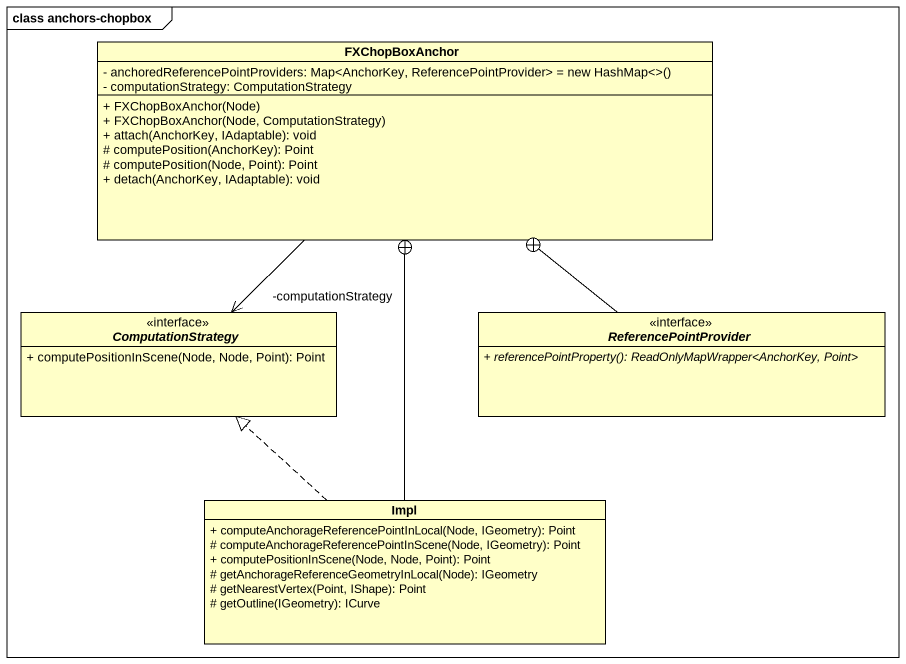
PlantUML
@startuml
mainframe class anchors-chopbox
hide circle
hide empty members
skinparam classAttributeIconSize 0
class FXChopBoxAnchor #FFFFC8 {
  {field} - anchoredReferencePointProviders: Map<AnchorKey, ReferencePointProvider> = new HashMap<>()
  - computationStrategy: ComputationStrategy
  + FXChopBoxAnchor(Node)
  + FXChopBoxAnchor(Node, ComputationStrategy)
  + attach(AnchorKey, IAdaptable): void
  # computePosition(AnchorKey): Point
  # computePosition(Node, Point): Point
  + detach(AnchorKey, IAdaptable): void
}
interface ComputationStrategy #FFFFC8 {
  + computePositionInScene(Node, Node, Point): Point
}
interface ReferencePointProvider #FFFFC8 {
  {abstract} + referencePointProperty(): ReadOnlyMapWrapper<AnchorKey, Point>
}
class Impl #FFFFC8 {
  + computeAnchorageReferencePointInLocal(Node, IGeometry): Point
  # computeAnchorageReferencePointInScene(Node, IGeometry): Point
  + computePositionInScene(Node, Node, Point): Point
  # getAnchorageReferenceGeometryInLocal(Node): IGeometry
  # getNearestVertex(Point, IShape): Point
  # getOutline(IGeometry): ICurve
}
FXChopBoxAnchor --> "-computationStrategy" ComputationStrategy
ReferencePointProvider -up-+ FXChopBoxAnchor
Impl -up-+ FXChopBoxAnchor
Impl .up.|> ComputationStrategy
@enduml
